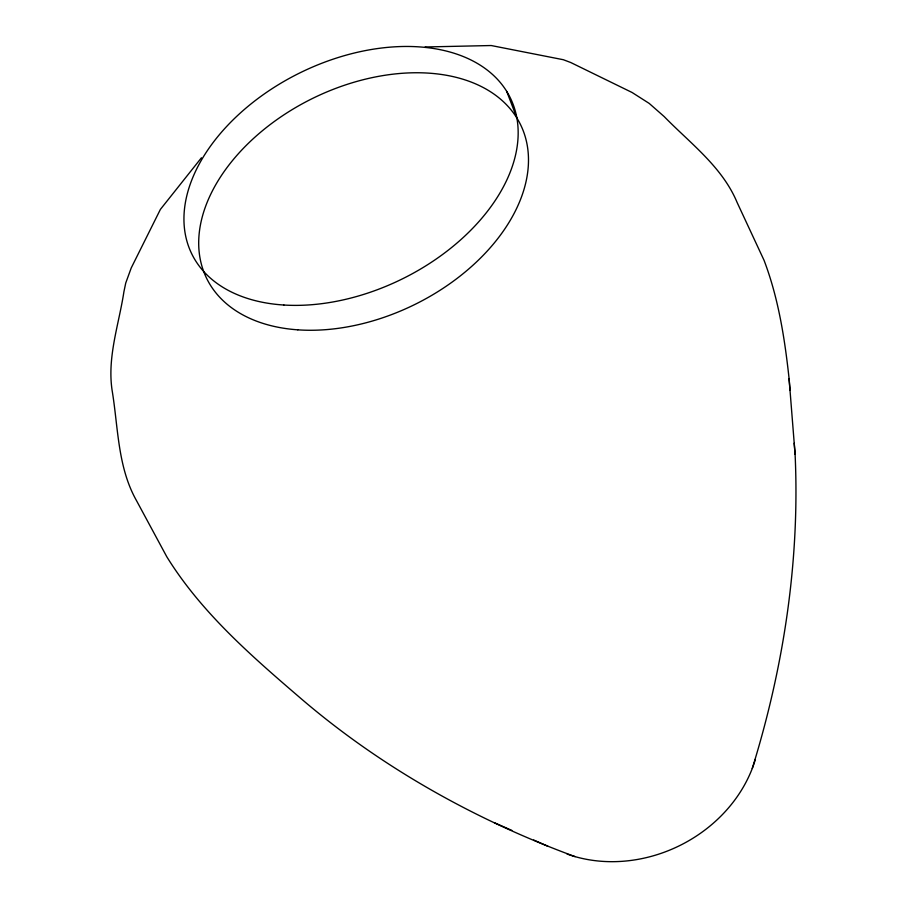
<?xml version="1.0" encoding="UTF-8"?>
<svg xmlns="http://www.w3.org/2000/svg" width="907" height="907" viewBox="0 0 907 907"><rect width="100%" height="100%" fill="white"/><g stroke="black" fill="none" stroke-linecap="round" stroke-linejoin="round"><path stroke-width="1.36" d="M752.266 768.467C783.682 667.155 799.985 560.503 795.099 454.35L789.079 378.559C784.736 338.515 778.421 298.074 764.045 260.298L737.119 202.476C722.323 166.911 690.238 143.295 664.173 116.561L649.197 103.409L632.088 92.491L570.752 62.526L563.349 59.726L491.186 45.531L425.156 46.971M201.445 157.773L160.392 209.404L131.22 267.962L125.733 283.041L123.908 291.793C118.942 324.321 107.105 356.961 112.094 390.271C118.239 427.152 117.525 466.958 136.424 500.483L166.763 556.705C201.467 612.883 252.327 656.793 301.918 699.365C382.278 768.014 476.039 820.245 575.095 856.627M494.893 822.944L511.843 830.393M533.701 840.029L547.828 846.242M506.673 91.312L516.945 118.125M789.079 378.559L790.031 390.339M794.203 443.217L795.099 454.35M755.418 759.216A135.642 116.209 -26.1 0 1 567.09 854.054M283.868 305.024A177.353 115.042 -26.1 0 0 517.16 119.724A177.353 115.042 -26.1 0 0 252.135 103.013A177.353 115.042 -26.1 0 0 283.868 305.024M297.802 329.831A174.756 115.008 -26.1 0 0 527.432 146.526A174.756 115.008 -26.1 0 0 265.536 128.182A174.756 115.008 -26.1 0 0 297.802 329.831"/></g></svg>
